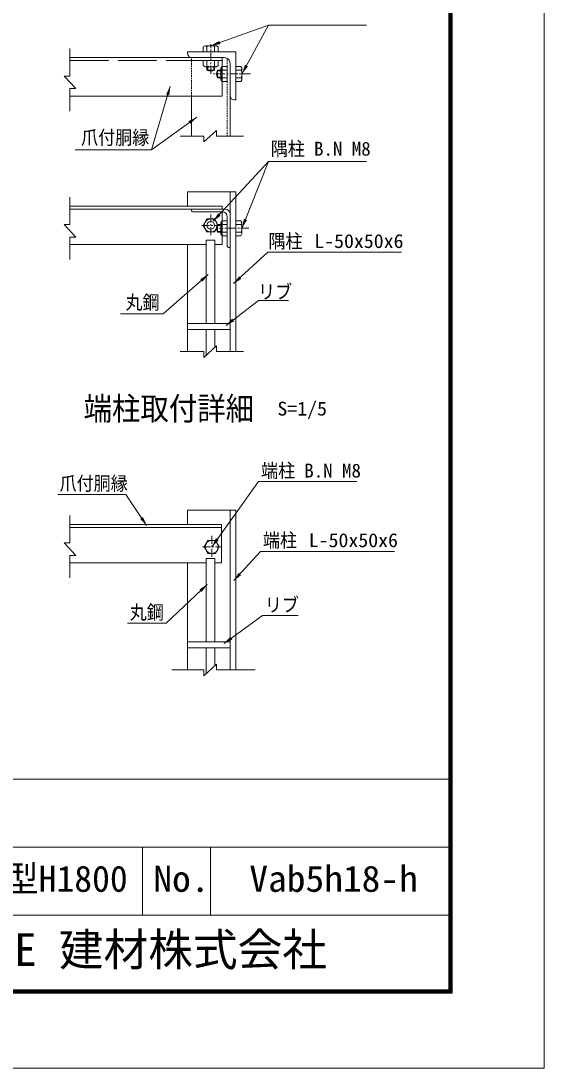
# Model space of a CAD drawing. Units: millimetres, scale not verified, with parts at other scales. Extents: x -4455 to 4455, y -3150 to 3150.
# Drawn here: x 2824 to 4455, y -3150 to 116 of the extents above; entities that cross this region are included whole.
import ezdxf
from ezdxf.enums import TextEntityAlignment as Align

# ---------------------------------------------------------------- set-up
doc = ezdxf.new("R2010")
doc.units = ezdxf.units.MM
doc.header["$LTSCALE"] = 20
for name, pattern in [('DASHED', [7.5, 6, -1.5]), ('USER1', [2, 1.25, -0.25, 0.25, -0.25]), ('USER3', [0.375, 0.25, -0.125])]:
    doc.linetypes.add(name, pattern=pattern)
for name, color, linetype, lineweight in [('0-0_7詳細', 7, 'Continuous', 18), ('0-C_0', 1, 'Continuous', 18), ('0-E_D-TTL', 7, 'Continuous', 18)]:
    doc.layers.add(name, color=color, linetype=linetype, lineweight=lineweight)
doc.layers.add('0-D_D-TTL-TXT', color=7, linetype='Continuous')
doc.styles.add('ＭＳ ゴシック', font='')
doc.styles.get('ＭＳ ゴシック').set_extended_font_data('MS Gothic')

# ---------------------------------------------------------------- blocks, each defined once
blk = doc.blocks.new('50X6')
at = {"layer": '0-C_0', "color": 7}
for p, q in [((0, 1000), (30, 1000)), ((0, 1000), (0, 0)), ((120, 240), (120, 910)), ((0, 0), (1000, 0)), ((240, 120), (910, 120)), ((1000, 0), (1000, 30))]:
    blk.add_line(p, q, dxfattribs=at)
for centre, radius, start, end in [((30, 910), 90, 0, 90), ((240, 240), 120, 180, 270.0001), ((910, 30), 90, 0, 90.0001)]:
    blk.add_arc(centre, radius, start, end, dxfattribs=at)

msp = doc.modelspace()

# ---------------------------------------------------------------- linework, layer by layer
at = {"layer": '0-0_7詳細'}
for p, q in [((3595.94, 102.3), (3514, -47.86)), ((3398.08, 38.59), (3392.32, 35.26)), ((3392.32, 35.26), (3392.32, 19.39)), ((3398.08, 38.59), (3433.6, 38.59)), ((3403.84, 36.53), (3403.84, 19.39)), ((3427.84, 36.53), (3427.84, 19.39)), ((3433.6, 38.59), (3439.36, 35.26)), ((3439.36, 35.26), (3439.36, 19.39)), ((2976.92, 1.39), (3448.84, 1.39)), ((3451.84, 1.39), (3343.84, 1.39)), ((3451.84, -118.61), (3451.84, 1.39)), ((3392.32, -7.61), (3439.36, -7.61)), ((3392.32, -23.49), (3392.32, -7.61)), ((3398.08, -26.81), (3392.32, -23.49)), ((3398.08, -26.81), (3433.6, -26.81)), ((3403.84, -24.75), (3403.84, -7.61)), ((3403.84, -26.81), (3403.84, -37.47)), ((3427.84, -24.75), (3427.84, -7.61)), ((3427.84, -26.81), (3427.84, -37.47)), ((3447.64, -67.37), (3447.64, -31.85)), ((3466.84, -73.13), (3466.84, -26.09)), ((3509.71, -26.09), (3493.84, -26.09)), ((3493.84, -73.13), (3493.84, -26.09)), ((3513.04, -31.85), (3509.71, -26.09)), ((3513.04, -67.37), (3513.04, -31.85)), ((3403.84, -37.47), (3427.84, -37.47)), ((3436.98, -61.61), (3436.98, -37.61)), ((3447.64, -37.61), (3436.98, -37.61)), ((3447.64, -61.61), (3436.98, -61.61)), ((3449.7, -37.61), (3466.84, -37.61)), ((3449.7, -61.61), (3466.84, -61.61)), ((3510.98, -37.61), (3493.84, -37.61)), ((3510.98, -61.61), (3493.84, -61.61)), ((3447.64, -67.37), (3450.96, -73.13)), ((3450.96, -73.13), (3466.84, -73.13)), ((3509.71, -73.13), (3493.84, -73.13)), ((3513.04, -67.37), (3509.71, -73.13)), ((2976.92, -118.61), (3451.84, -118.61)), ((3355.84, -243.34), (3355.84, -118.61)), ((3475.84, -243.34), (3475.84, -109.61)), ((3231.63, -285.86), (3372.16, -184.6)), ((3595.94, -323.05), (3513.78, -528.96)), ((3343.84, -461.82), (3343.84, -416.82)), ((3343.84, -416.82), (3493.84, -416.82)), ((3475.84, -915.68), (3475.84, -416.82)), ((3493.84, -915.68), (3493.84, -416.82)), ((2976.92, -461.82), (3448.84, -461.82)), ((2976.92, -470.82), (3448.84, -470.82)), ((3451.84, -461.82), (3343.84, -461.82)), ((3460.84, -470.82), (3355.84, -470.82)), ((3355.84, -470.82), (3355.84, -473.82)), ((3451.84, -479.82), (3361.84, -479.82)), ((3366.34, -461.82), (3366.54, -461.82)), ((3451.84, -470.82), (3451.84, -461.82)), ((3451.84, -581.82), (3451.84, -479.82)), ((3475.84, -590.82), (3475.84, -485.82)), ((3436.98, -542.82), (3436.98, -518.82)), ((3447.64, -518.82), (3436.98, -518.82)), ((3447.64, -548.58), (3447.64, -513.06)), ((3449.7, -518.82), (3466.84, -518.82)), ((3466.84, -584.82), (3466.84, -494.82)), ((3466.84, -554.34), (3466.84, -507.3)), ((3509.71, -507.3), (3493.84, -507.3)), ((3493.84, -554.34), (3493.84, -507.3)), ((3510.98, -518.82), (3493.84, -518.82)), ((3513.04, -513.06), (3509.71, -507.3)), ((3513.04, -548.58), (3513.04, -513.06)), ((3447.64, -542.82), (3436.98, -542.82)), ((3447.64, -548.58), (3450.96, -554.34)), ((3449.7, -542.82), (3466.84, -542.82)), ((3450.96, -554.34), (3466.84, -554.34)), ((3510.98, -542.82), (3493.84, -542.82)), ((3509.71, -554.34), (3493.84, -554.34)), ((3513.04, -548.58), (3509.71, -554.34)), ((2976.92, -581.82), (3401.15, -581.82)), ((3343.84, -915.68), (3343.84, -581.82)), ((3401.15, -828.31), (3401.15, -567.88)), ((3401.15, -567.88), (3428.15, -567.88)), ((3428.15, -828.31), (3428.15, -567.88)), ((3428.15, -581.82), (3451.84, -581.82)), ((3475.84, -590.82), (3472.84, -590.82)), ((3475.84, -828.31), (3343.84, -828.31)), ((3475.84, -846.31), (3343.84, -846.31)), ((3401.15, -927.51), (3401.15, -846.31)), ((3428.15, -902.45), (3428.15, -846.31)), ((3343.84, -1454.75), (3343.84, -1409.75)), ((3343.84, -1409.75), (3493.84, -1409.75)), ((3475.84, -1908.61), (3475.84, -1409.75)), ((3493.84, -1908.61), (3493.84, -1409.75)), ((2976.92, -1454.75), (3448.84, -1454.75)), ((2976.92, -1463.75), (3448.84, -1463.75)), ((3448.84, -1454.75), (3343.84, -1454.75)), ((3366.34, -1454.75), (3366.54, -1454.75)), ((3448.84, -1574.75), (3448.84, -1454.75)), ((3401.15, -1821.24), (3401.15, -1560.81)), ((3401.15, -1560.81), (3428.15, -1560.81)), ((3428.15, -1821.24), (3428.15, -1560.81)), ((2976.92, -1574.75), (3401.15, -1574.75)), ((3343.84, -1908.61), (3343.84, -1574.75)), ((3428.15, -1574.75), (3448.84, -1574.75)), ((3475.84, -1821.24), (3343.84, -1821.24)), ((3475.84, -1839.24), (3343.84, -1839.24)), ((3401.15, -1920.45), (3401.15, -1839.24)), ((3428.15, -1895.38), (3428.15, -1839.24))]:
    msp.add_line(p, q, dxfattribs=at)
at = {"layer": '0-0_7詳細', "color": 1, "linetype": 'USER1'}
for p, q in [((3415.84, -48.71), (3415.84, 43.65)), ((3539.84, -49.61), (3423.39, -49.61)), ((3415.84, -487.63), (3415.84, -557.02)), ((3387.28, -521.82), (3444.4, -521.82)), ((3534.93, -530.82), (3442.57, -530.82)), ((3418.84, -1490.57), (3418.84, -1559.96)), ((3390.28, -1524.76), (3447.4, -1524.76))]:
    msp.add_line(p, q, dxfattribs=at)
at = {"layer": '0-0_7詳細', "color": 4}
for p, q in [((2976.92, -56.18), (2976.92, 29.41)), ((2958.92, -56.18), (2994.92, -94.95)), ((2976.92, -56.18), (2958.92, -56.18)), ((2976.92, -94.95), (2976.92, -165.14)), ((2976.92, -94.95), (2994.92, -94.95)), ((3394.52, -261.34), (3433.29, -225.34)), ((3433.29, -243.34), (3433.29, -225.34)), ((3394.52, -243.34), (3320.29, -243.34)), ((3394.52, -243.34), (3394.52, -261.34)), ((3433.29, -243.34), (3517.97, -243.34)), ((2976.92, -519.38), (2976.92, -433.8)), ((2958.92, -519.38), (2994.92, -558.16)), ((2976.92, -519.38), (2958.92, -519.38)), ((2976.92, -558.16), (2976.92, -628.35)), ((2976.92, -558.16), (2994.92, -558.16)), ((3394.52, -933.68), (3433.29, -897.68)), ((3433.29, -915.68), (3433.29, -897.68)), ((3394.52, -915.68), (3320.29, -915.68)), ((3394.52, -915.68), (3394.52, -933.68)), ((3433.29, -915.68), (3517.97, -915.68)), ((2976.92, -1512.32), (2976.92, -1426.73)), ((2958.92, -1512.32), (2994.92, -1551.09)), ((2976.92, -1512.32), (2958.92, -1512.32)), ((2976.92, -1551.09), (2976.92, -1621.28)), ((2976.92, -1551.09), (2994.92, -1551.09)), ((3394.52, -1926.61), (3433.29, -1890.61)), ((3433.29, -1908.61), (3433.29, -1890.61)), ((3394.52, -1908.61), (3294.07, -1908.61)), ((3394.52, -1908.61), (3394.52, -1926.61)), ((3433.29, -1908.61), (3554.34, -1908.61))]:
    msp.add_line(p, q, dxfattribs=at)
at = {"layer": '0-0_7詳細', "color": 1, "linetype": 'USER3'}
for p, q in [((3355.84, -118.61), (3355.84, 1.47)), ((3466.84, -243.34), (3466.84, -1.02))]:
    msp.add_line(p, q, dxfattribs=at)
at = {"layer": '0-0_7詳細', "color": 3, "linetype": 'DASHED'}
msp.add_line((2976.92, -7.61), (3451.84, -7.61), dxfattribs=at)
at = {"layer": '0-0_7詳細', "color": 1}
for p, q in [((3406.24, -26.81), (3406.24, -38.68)), ((3425.44, -26.81), (3425.44, -38.68)), ((3447.64, -40.01), (3435.77, -40.01)), ((3447.64, -59.21), (3435.77, -59.21)), ((3447.64, -521.22), (3435.77, -521.22)), ((3447.64, -540.42), (3435.77, -540.42))]:
    msp.add_line(p, q, dxfattribs=at)
at = {"layer": '0-0_7詳細'}
for points in [[(3901.75, 102.3), (3595.94, 102.3), (3417.72, 39.25)], [(3433.6, -26.81), (3439.36, -23.49), (3439.36, -7.61)], [(3447.64, -31.85), (3450.96, -26.09), (3466.84, -26.09)], [(2993.64, -285.86), (3231.63, -285.86), (3289.45, -87.98)], [(3901.75, -323.05), (3595.94, -323.05), (3423.53, -508.6)], [(3447.64, -513.06), (3450.96, -507.3), (3466.84, -507.3)], [(4009.99, -605), (3594.16, -605), (3487.24, -703.43)], [(3658.31, -756.54), (3564.39, -756.54), (3463.69, -833.57)]]:
    msp.add_lwpolyline(points, dxfattribs=at)
at = {"layer": '0-0_7詳細', "color": 3}
for points in [[(3439.36, -521.82), (3427.6, -501.45), (3404.08, -501.45), (3392.32, -521.82), (3404.08, -542.19), (3427.6, -542.19)], [(3442.36, -1524.76), (3430.6, -1504.39), (3407.08, -1504.39), (3395.32, -1524.76), (3407.08, -1545.12), (3430.6, -1545.12)]]:
    msp.add_lwpolyline(points, close=True, dxfattribs=at)
at = {"layer": '0-0_7詳細', "color": 1}
for points in [[(3134.14, -797.47), (3267.15, -797.47), (3407.79, -675.03)], [(3870.64, -1320.34), (3564.23, -1320.34), (3420, -1523.13)], [(2939.08, -1361.29), (3151.28, -1361.29), (3215.85, -1457.81)], [(3988.83, -1538.96), (3571.23, -1538.96), (3487.66, -1629.96)], [(3156.25, -1762.37), (3276.96, -1762.37), (3404.56, -1641.98)], [(3688.53, -1738.55), (3576.87, -1738.55), (3457.37, -1825.61)]]:
    msp.add_lwpolyline(points, dxfattribs=at)
at = {"layer": '0-0_7詳細', "color": 3}
for centre, radius in [((3415.84, -521.82), 20.4), ((3415.84, -521.82), 12), ((3418.84, -1524.76), 20.4)]:
    msp.add_circle(centre, radius, dxfattribs=at)
at = {"layer": '0-0_7詳細'}
for centre, radius, start, end in [((3398.08, 29.5), 9.09, 50.6618, 90), ((3415.84, 2.59), 36, 70.52878, 109.47122), ((3433.6, 29.5), 9.09, 90, 129.3382), ((3398.08, -17.73), 9.09, 270, 309.3382), ((3415.84, 9.19), 36, 250.52878, 289.47122), ((3433.6, -17.73), 9.09, 230.6618, 270), ((3456.72, -31.85), 9.09, 180, 219.3382), ((3503.95, -31.85), 9.09, 320.6618, 0), ((3415.84, -16.69), 24, 240, 300), ((3457.76, -49.61), 24, 150, 210), ((3456.72, -67.37), 9.09, 140.6618, 180), ((3483.64, -49.61), 36, 160.52878, 199.47122), ((3477.04, -49.61), 36, 340.52878, 19.47122), ((3503.95, -67.37), 9.09, 0, 39.3382), ((3361.84, -473.82), 6, 180, 270), ((3451.84, -494.82), 15, 0, 90), ((3460.84, -485.82), 15, 0, 90), ((3457.76, -530.82), 24, 150, 210), ((3456.72, -513.06), 9.09, 180, 219.3382), ((3483.64, -530.82), 36, 160.52878, 199.47122), ((3503.95, -513.06), 9.09, 320.6618, 0), ((3477.04, -530.82), 36, 340.52878, 19.47122), ((3456.72, -548.58), 9.09, 140.6618, 180), ((3503.95, -548.58), 9.09, 0, 39.3382), ((3472.84, -584.82), 6, 180, 270)]:
    msp.add_arc(centre, radius, start, end, dxfattribs=at)
for points in [[(3415.84, 38.59), (3442.38, 53.5), (3445.86, 43.68)], [(3513.04, -49.61), (3522.84, -20.78), (3531.98, -25.77)], [(3290.01, -86.06), (3286.59, -116.32), (3276.59, -113.4)], [(3373.78, -183.43), (3352.49, -205.19), (3346.4, -196.74)], [(3422.17, -510.07), (3438.77, -484.54), (3446.4, -491.63)], [(3513.04, -530.82), (3519.32, -501.03), (3528.99, -504.89)], [(3485.77, -704.78), (3504.31, -680.63), (3511.37, -688.29)], [(3462.1, -834.79), (3482.76, -812.42), (3489.09, -820.7)]]:
    msp.add_solid(points, dxfattribs=at)
at = {"layer": '0-0_7詳細', "color": 1}
for points in [[(3409.3, -673.72), (3390.1, -697.35), (3383.25, -689.49)], [(3216.96, -1459.47), (3195.95, -1437.43), (3204.61, -1431.64)], [(3418.84, -1524.76), (3431.98, -1497.29), (3440.47, -1503.33)], [(3486.31, -1631.43), (3502.76, -1605.81), (3510.44, -1612.86)], [(3406.01, -1640.6), (3387.77, -1664.98), (3380.62, -1657.4)], [(3455.75, -1826.79), (3476.93, -1804.91), (3483.07, -1813.33)]]:
    msp.add_solid(points, dxfattribs=at)
at = {"layer": '0-E_D-TTL'}
for p, q in [((2248.45, -2248.64), (4157.67, -2248.64)), ((2248.45, -2460.77), (4157.67, -2460.77)), ((3203.06, -2460.77), (3203.06, -2672.91)), ((3415.2, -2460.77), (3415.2, -2672.91)), ((2248.45, -2672.91), (4157.67, -2672.91))]:
    msp.add_line(p, q, dxfattribs=at)
at = {"layer": '0-E_D-TTL', "color": 2}
msp.add_lwpolyline([(-4455.04, 3150.21), (4454.66, 3150.21), (4454.66, -3150.21), (-4455.04, -3150.21)], close=True, dxfattribs=at)
at = {"layer": '0-E_D-TTL'}
for points in [[(-4168.65, 2916.87), (4168.28, 2916.87), (4168.28, -2916.87), (-4168.65, -2916.87)], [(-4166, 2914.21), (4165.63, 2914.21), (4165.63, -2914.21), (-4166, -2914.21)], [(-4163.35, 2911.56), (4162.97, 2911.56), (4162.97, -2911.56), (-4163.35, -2911.56)], [(-4160.7, 2908.91), (4160.32, 2908.91), (4160.32, -2908.91), (-4160.7, -2908.91)], [(-4158.05, 2906.26), (4157.67, 2906.26), (4157.67, -2906.26), (-4158.05, -2906.26)]]:
    msp.add_lwpolyline(points, close=True, dxfattribs=at)

# ---------------------------------------------------------------- block references
at = {"layer": '0-0_7詳細', "xscale": 0.15, "yscale": 0.15, "rotation": 180}
msp.add_blockref('50X6', (3493.84, 19.39), dxfattribs=at)

# ---------------------------------------------------------------- texts
at = {"layer": '0-0_7詳細', "color": 3, "style": 'ＭＳ ゴシック'}
for s, width, p in [('爪付胴縁', 0.9, (3011.78, -282.14)), ('隅柱', 0.9, (3602.98, -317.32)), ('隅柱', 0.9, (3595.65, -605.42)), ('L-50x50x6', 1.05, (3738.47, -605.42)), ('リブ', 0.9, (3563.17, -763.43)), ('丸鋼', 0.9, (3150.01, -796.53)), ('S=1/5', 1.05, (3623.56, -1128.03)), ('端柱', 0.9, (3572.63, -1321.23)), ('爪付胴縁', 0.9, (2944.65, -1361.19)), ('端柱', 0.9, (3578.5, -1538.39)), ('L-50x50x6', 1.05, (3721.32, -1538.39)), ('リブ', 0.9, (3584.61, -1739.88)), ('丸鋼', 0.9, (3163.18, -1763.43))]:
    msp.add_text(s, height=43.26, dxfattribs=dict(at, width=width)).set_placement(p, align=Align.BOTTOM_LEFT)
for p in [(3737.79, -317.32), (3707.44, -1321.23)]:
    msp.add_text('B.N M8', height=43.26, dxfattribs=at).set_placement(p, align=Align.BOTTOM_LEFT)
at = {"layer": '0-0_7詳細', "style": 'ＭＳ ゴシック', "width": 0.9}
msp.add_text('端柱取付詳細', height=72.14, dxfattribs=at).set_placement((3019.47, -1150.82), align=Align.BOTTOM_LEFT)
at = {"layer": '0-D_D-TTL-TXT', "style": 'ＭＳ ゴシック'}
for s, height, p in [('VAB5型H1800', 81.64, (2545.86, -2624.97)), ('JFE 建材株式会社', 102.1, (2664.64, -2862.24))]:
    msp.add_text(s, height=height, dxfattribs=at).set_placement(p, align=Align.BOTTOM_LEFT)
at = {"layer": '0-D_D-TTL-TXT', "style": 'ＭＳ ゴシック', "width": 1.05}
for s, p in [('No.', (3237, -2624.97)), ('Vab5h18-h', (3536.11, -2624.97))]:
    msp.add_text(s, height=81.67, dxfattribs=at).set_placement(p, align=Align.BOTTOM_LEFT)

doc.saveas('drawing.dxf')
